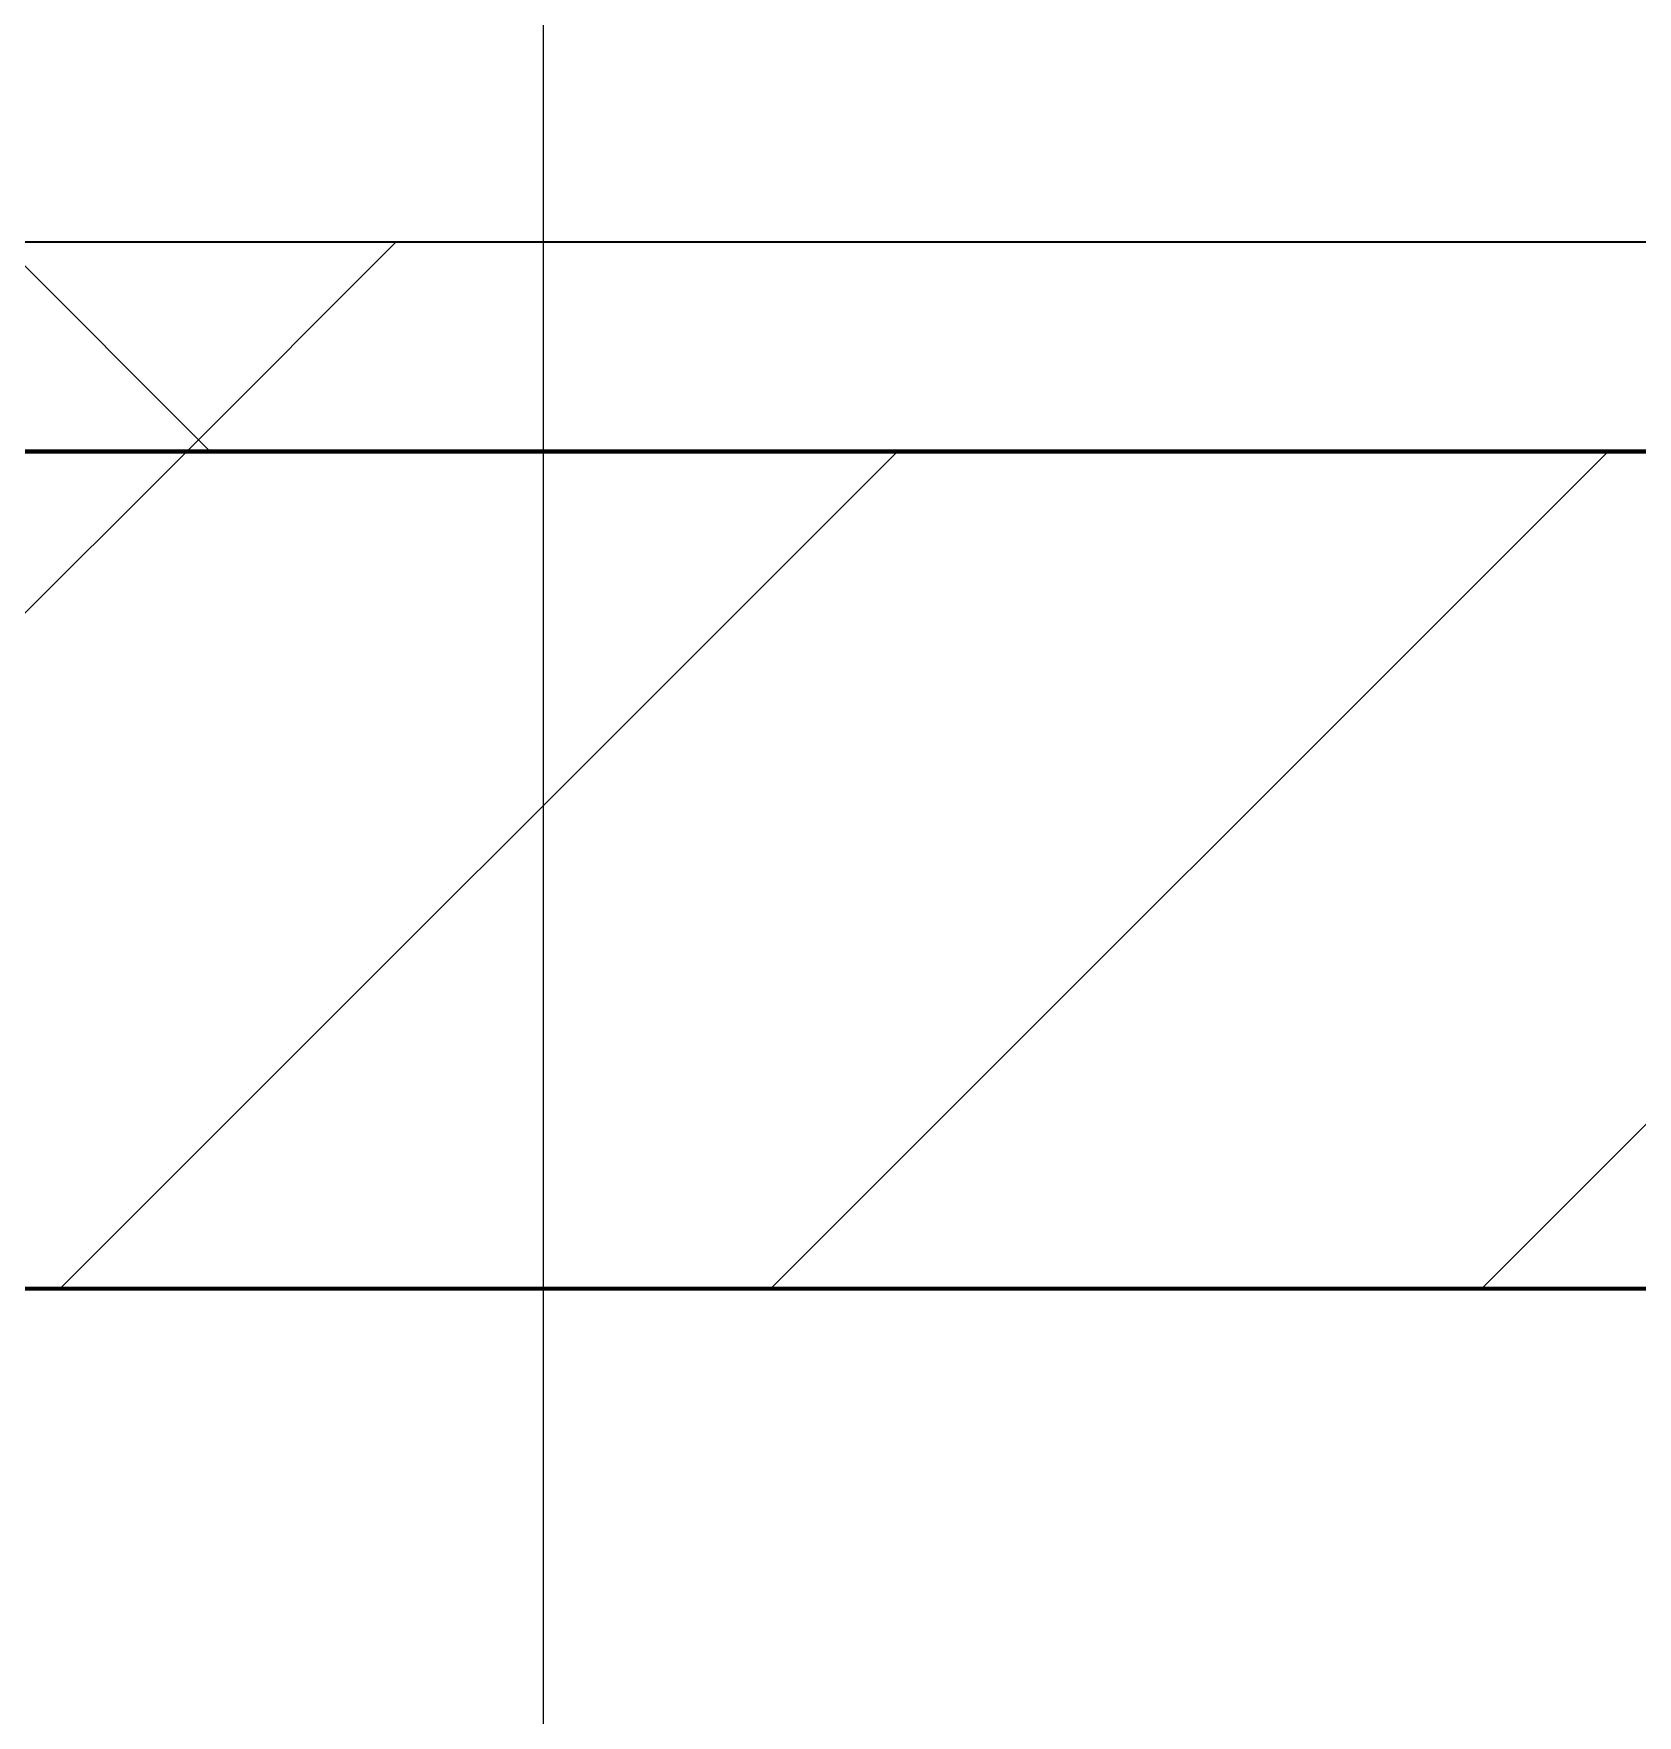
# Model space of a CAD drawing. Header units: millimetres. Extents: x -853432 to -773672, y -18171 to 22484.
# Drawn here: x -797231.3 to -796848.4, y -4122.8 to -3721.2 of the extents above; entities that cross this region are included whole.
import ezdxf
from ezdxf.xclip import XClip

# ---------------------------------------------------------------- set-up
doc = ezdxf.new("R2010")
doc.units = ezdxf.units.MM
doc.header["$XCLIPFRAME"] = 0
for name, color, linetype, lineweight in [('A-GLAZ-CURT', 2, 'Continuous', 9), ('A-ROOM-IDEN', 3, 'Continuous', 25), ('A-WALL', 5, 'Continuous', 35), ('A-WALL-FNSH', 2, 'Continuous', 35), ('A-WALL-PATT', 1, 'Continuous', 35)]:
    doc.layers.add(name, color=color, linetype=linetype, lineweight=lineweight)
doc.layers.add('A11_ALU.SOLID SHEET', color=2, linetype='Continuous')

# ---------------------------------------------------------------- blocks, each defined once
blk = doc.blocks.new('PPLS-PP19_Custom Tile Pattern - Custom Tile Pattern-V149-4251-01 ENLARGED CONCOURSE LEVEL - REFLECTED CEILING PLAN - SHEET 2')
at = {"layer": 'A-GLAZ-CURT'}
for p, q in [((-300, 0), (300, 0)), ((300, 0), (-300, 0)), ((230.06, 0), (300, 0)), ((-300, -50), (300, -50)), ((300, -50), (-300, -50))]:
    blk.add_line(p, q, dxfattribs=at)
for points, knots in [([(300, 0), (286.53, 0), (254.22, 0), (207.11, 0), (177.41, 0), (159.34, 0), (158.33, 0), (158.3, 0)], [-285.253232, -285.253232, -285.253232, -285.253232, -244.693688, -187.987675, -143.776725, -129.632772, -123.352749, -123.352749, -123.352749, -123.352749]), ([(228.26, 0), (232.02, 0), (247.33, 0), (266.73, 0), (281.71, 0), (291.71, 0), (296.52, 0), (297.86, 0), (298.09, 0)], [-6765.61223, -6765.61223, -6765.61223, -6765.61223, -6582.165592, -6068.460911, -5766.029927, -5566.724884, -5280.360606, -5199.253518, -5199.253518, -5199.253518, -5199.253518]), ([(300, 0), (288.22, 0), (263.26, 0), (238.68, 0), (229.43, 0)], [-12528.858583, -12528.858583, -12528.858583, -12528.858583, -11905.454923, -11228.315922, -11228.315922, -11228.315922, -11228.315922]), ([(284.76, 0), (284.76, 0), (285.09, 0), (287.47, 0), (293.59, 0), (297.76, 0), (300, 0)], [-4110.630118, -4110.630118, -4110.630118, -4110.630118, -4053.389046, -3959.664717, -3862.421465, -3746.95702, -3746.95702, -3746.95702, -3746.95702]), ([(297.38, 0), (295.84, 0), (291.62, 0), (285.38, 0), (284.87, 0)], [-4803.172655, -4803.172655, -4803.172655, -4803.172655, -4358.271401, -4143.037883, -4143.037883, -4143.037883, -4143.037883])]:
    blk.add_open_spline(points, degree=3, knots=knots, dxfattribs=at)
blk = doc.blocks.new('PPLS-PP19_Custom Tile Pattern - Custom Tile Pattern-V150-4251-01 ENLARGED CONCOURSE LEVEL - REFLECTED CEILING PLAN - SHEET 2')
at = {"layer": 'A-GLAZ-CURT'}
for p, q in [((-300, 0), (300, 0)), ((300, 0), (-300, 0)), ((-293.07, 0), (-275.75, 0)), ((-275.75, 0), (-293.07, 0)), ((-222.32, 0), (-205, 0)), ((-205, 0), (-222.32, 0)), ((-300, -50), (300, -50)), ((300, -50), (-300, -50))]:
    blk.add_line(p, q, dxfattribs=at)
at = {"layer": 'A-GLAZ-CURT', "flags": 128}
for points in [[(-300, 0), (-291.56, 0), (-283.3, 0), (-275.2, 0), (-267.26, 0), (-259.45, 0), (-251.77, 0), (-244.2, 0), (-236.74, 0), (-229.36, 0), (-222.06, 0), (-214.83, 0), (-207.71, 0), (-200.76, 0), (-194.02, 0), (-187.54, 0), (-181.38, 0), (-175.58, 0), (-170.25, 0), (-165.64, 0)], [(-164.95, 0), (-169.65, 0), (-174.47, 0), (-179.49, 0), (-184.81, 0), (-190.44, 0), (-196.37, 0), (-202.58, 0), (-209.04, 0), (-215.73, 0), (-222.63, 0), (-229.72, 0), (-236.97, 0), (-244.39, 0), (-251.96, 0), (-259.67, 0), (-267.51, 0), (-275.48, 0), (-283.55, 0), (-291.73, 0), (-300, 0)], [(-125.17, 0), (-128.55, 0), (-134.16, 0), (-140.03, 0), (-145.5, 0), (-150.63, 0), (-155.53, 0), (-160.27, 0), (-164.88, 0)], [(-164.79, 0), (-162.01, 0), (-159.53, 0), (-157.46, 0), (-154.52, 0), (-149.42, 0), (-141.84, 0), (-132.81, 0), (-126.08, 0)]]:
    blk.add_lwpolyline(points, dxfattribs=at)
at = {"layer": 'A-GLAZ-CURT'}
for points, knots in [([(-300, 0), (-284.65, 0), (-236.57, 0), (-174.61, 0), (-129.95, 0), (-110.8, 0), (-99.5, 0), (-91.46, 0)], [-5323.127839, -5323.127839, -5323.127839, -5323.127839, -4502.809032, -2700.551212, -1002.059161, -460.363443, 0, 0, 0, 0]), ([(-234.14, 0), (-249.47, 0), (-270.72, 0), (-294.48, 0), (-300, 0)], [-14699.061984, -14699.061984, -14699.061984, -14699.061984, -13729.592194, -13439.944408, -13439.944408, -13439.944408, -13439.944408]), ([(-137.88, 0), (-140.56, 0), (-147.66, 0), (-147.69, 0), (-158.72, 0), (-174.02, 0), (-185.59, 0), (-209.77, 0), (-232.01, 0), (-255.22, 0), (-262.59, 0), (-264.9, 0), (-265.4, 0)], [-3187.727384, -3187.727384, -3187.727384, -3187.727384, -2919.378265, -2477.344047, -2237.412286, -2029.680487, -1755.085331, -1400.429864, -858.079193, -543.655514, -208.940337, 0, 0, 0, 0]), ([(-258.6, 0), (-257.91, 0), (-254.26, 0), (-245.14, 0), (-237.21, 0), (-233.82, 0)], [-5722.54675, -5722.54675, -5722.54675, -5722.54675, -5657.471696, -5413.335975, -5228.364227, -5228.364227, -5228.364227, -5228.364227]), ([(-133.82, 0), (-135.51, 0), (-137.8, 0), (-149.31, 0), (-162.01, 0), (-177.91, 0), (-199.46, 0), (-216.65, 0), (-231.08, 0), (-233.32, 0), (-233.9, 0)], [-2731.647847, -2731.647847, -2731.647847, -2731.647847, -2418.507304, -2308.929706, -2113.765672, -1763.376603, -1422.553702, -978.033455, -846.069444, -691.889391, -691.889391, -691.889391, -691.889391]), ([(-96.62, 0), (-107.72, 0), (-141.4, 0), (-189.83, 0), (-227.09, 0), (-233.82, 0)], [-18379.559514, -18379.559514, -18379.559514, -18379.559514, -17136.203329, -15131.813646, -14705.766296, -14705.766296, -14705.766296, -14705.766296]), ([(-233.54, 0), (-229.78, 0), (-222.71, 0), (-213.1, 0), (-200.2, 0), (-185.8, 0), (-174.38, 0), (-166.18, 0), (-166.03, 0)], [-5223.264148, -5223.264148, -5223.264148, -5223.264148, -5017.494783, -4832.723979, -4666.091899, -4349.945572, -4000.813434, -3994.260819, -3994.260819, -3994.260819, -3994.260819]), ([(-233.49, 0), (-233.44, 0), (-232.38, 0), (-230.74, 0), (-225.3, 0), (-223.63, 0)], [-455.274641, -455.274641, -455.274641, -455.274641, -440.605512, -119.536984, 0, 0, 0, 0]), ([(-223.63, 0), (-219.39, 0), (-206.17, 0), (-188.58, 0), (-169.02, 0), (-152.12, 0), (-136.84, 0), (-127.33, 0), (-124.19, 0), (-123.43, 0), (-123.28, 0)], [-5463.295695, -5463.295695, -5463.295695, -5463.295695, -5161.076232, -4739.070012, -4465.409639, -4149.119819, -3839.893365, -3647.167523, -3488.92562, -3439.852845, -3439.852845, -3439.852845, -3439.852845]), ([(-152.35, 0), (-151.03, 0), (-147.71, 0), (-143.57, 0), (-138.62, 0)], [-3494.978217, -3494.978217, -3494.978217, -3494.978217, -3371.022232, -3227.460399, -3227.460399, -3227.460399, -3227.460399]), ([(-118.78, 0), (-121.86, 0), (-126.28, 0), (-136.96, 0), (-147.46, 0), (-150.03, 0), (-150.57, 0)], [-5938.474035, -5938.474035, -5938.474035, -5938.474035, -5700.061948, -5508.838257, -5298.784692, -5196.16478, -5196.16478, -5196.16478, -5196.16478]), ([(-150.34, 0), (-150.07, 0), (-147.75, 0), (-142.6, 0), (-127.26, 0), (-107.3, 0), (-90.42, 0), (-75.26, 0), (-68.41, 0), (-65.12, 0), (-63.63, 0)], [-4948.728362, -4948.728362, -4948.728362, -4948.728362, -4883.323924, -4440.880425, -4054.690705, -3793.097032, -3402.597032, -3144.956779, -3050.982048, -2969.237017, -2969.237017, -2969.237017, -2969.237017]), ([(-26.91, 0), (-28.05, 0), (-36.3, 0), (-53.55, 0), (-78.2, 0), (-110.94, 0), (-130.52, 0), (-147.74, 0), (-149.07, 0)], [-8709.738012, -8709.738012, -8709.738012, -8709.738012, -8532.293389, -8073.216054, -7508.296369, -7004.680444, -6449.282163, -6277.220794, -6277.220794, -6277.220794, -6277.220794]), ([(-148.23, 0), (-146.94, 0), (-140.15, 0), (-137.28, 0), (-133.93, 0), (-128.78, 0), (-126.5, 0)], [-6162.058746, -6162.058746, -6162.058746, -6162.058746, -6017.569127, -5560.701257, -5364.112219, -5231.017328, -5231.017328, -5231.017328, -5231.017328]), ([(-97.08, 0), (-98.8, 0), (-108.27, 0), (-122.65, 0), (-139.03, 0), (-146.11, 0), (-146.95, 0)], [-1471.198575, -1471.198575, -1471.198575, -1471.198575, -1374.161226, -945.742622, -741.901385, -489.130243, -489.130243, -489.130243, -489.130243]), ([(-146.69, 0), (-146.59, 0), (-145.49, 0), (-135.69, 0), (-128.29, 0), (-125.15, 0)], [-420.34245, -420.34245, -420.34245, -420.34245, -406.956646, -290.263673, 0, 0, 0, 0]), ([(-127.41, 0), (-131.63, 0), (-133.16, 0), (-134.09, 0), (-134.15, 0)], [-8540.990293, -8540.990293, -8540.990293, -8540.990293, -8266.114998, -8246.473386, -8246.473386, -8246.473386, -8246.473386]), ([(-134.15, 0), (-133.32, 0), (-130.31, 0), (-118.2, 0), (-103.41, 0), (-96.38, 0)], [-7657.439573, -7657.439573, -7657.439573, -7657.439573, -7293.749979, -6839.55839, -6332.113493, -6332.113493, -6332.113493, -6332.113493]), ([(-120.13, 0), (-120.14, 0), (-120.24, 0), (-121.3, 0), (-129.25, 0), (-133.82, 0)], [-2933.992132, -2933.992132, -2933.992132, -2933.992132, -2920.575025, -2840.280255, -2731.647847, -2731.647847, -2731.647847, -2731.647847]), ([(-113.43, 0), (-113.44, 0), (-113.96, 0), (-119.73, 0), (-125.43, 0), (-127.03, 0), (-127.41, 0)], [-328.499627, -328.499627, -328.499627, -328.499627, -282.672656, -98.539552, -24.539552, 0, 0, 0, 0]), ([(-126.5, 0), (-122.44, 0), (-108.71, 0), (-86.68, 0), (-63.44, 0), (-54.4, 0), (-48.53, 0), (-36.31, 0), (-29.82, 0), (-26.98, 0)], [-5231.017328, -5231.017328, -5231.017328, -5231.017328, -4994.692869, -4542.524482, -4008.285538, -3689.699207, -3546.54457, -3315.260113, -3121.331921, -3121.331921, -3121.331921, -3121.331921]), ([(-125.15, 0), (-124.93, 0), (-121.96, 0), (-113.01, 0), (-102.73, 0), (-97.74, 0), (-95.94, 0)], [-3362.7396, -3362.7396, -3362.7396, -3362.7396, -3342.215224, -3074.362186, -2902.289527, -2805.162279, -2805.162279, -2805.162279, -2805.162279]), ([(-122.08, 0), (-122.01, 0), (-121.69, 0), (-121.2, 0), (-120.88, 0)], [-3136.336417, -3136.336417, -3136.336417, -3136.336417, -3110.304437, -3035.164275, -3035.164275, -3035.164275, -3035.164275]), ([(-36.33, 0), (-36.43, 0), (-37.27, 0), (-45.02, 0), (-46.13, 0), (-60.59, 0), (-81.23, 0), (-99.51, 0), (-114.02, 0), (-117.28, 0), (-118.78, 0)], [-1855.773136, -1855.773136, -1855.773136, -1855.773136, -1810.870157, -1672.078046, -1405.135169, -1060.00838, -740.068933, -229.489605, -116.330425, 0, 0, 0, 0]), ([(-117.74, 0), (-117.19, 0), (-114.78, 0), (-113.43, 0), (-113.43, 0)], [-821.249067, -821.249067, -821.249067, -821.249067, -394.672656, -330.879064, -330.879064, -330.879064, -330.879064]), ([(-36.62, 0), (-36.62, 0), (-40.35, 0), (-44.32, 0), (-58.97, 0), (-85.2, 0), (-107.61, 0), (-116.56, 0), (-117.56, 0)], [-4069.478503, -4069.478503, -4069.478503, -4069.478503, -3858.647035, -3538.256648, -2842.901703, -2193.204658, -1433.981041, -985.49888, -985.49888, -985.49888, -985.49888]), ([(-115.82, 0), (-114.96, 0), (-110.49, 0), (-101.61, 0), (-96.38, 0)], [-5724.064692, -5724.064692, -5724.064692, -5724.064692, -5430.283136, -5115.12164, -5115.12164, -5115.12164, -5115.12164]), ([(9.32, 0), (9.08, 0), (7.65, 0), (2.57, 0), (-12.23, 0), (-25.64, 0), (-40, 0), (-56.24, 0), (-75.59, 0), (-94, 0), (-112.01, 0), (-114.94, 0), (-115.63, 0)], [-2922.926651, -2922.926651, -2922.926651, -2922.926651, -2882.788014, -2720.818881, -2518.50168, -2125.455881, -1792.521578, -1466.981642, -1208.454564, -789.402658, -501.969187, -243.577221, -243.577221, -243.577221, -243.577221]), ([(-95.95, 0), (-95.9, 0), (-90.75, 0), (-71.33, 0), (-48.38, 0), (-30.8, 0), (-27.54, 0)], [-5106.638177, -5106.638177, -5106.638177, -5106.638177, -5103.229623, -4799.173296, -4065.652676, -3897.235535, -3897.235535, -3897.235535, -3897.235535]), ([(-72.93, 0), (-75.51, 0), (-82.68, 0), (-91.23, 0), (-95.93, 0)], [-19442.345229, -19442.345229, -19442.345229, -19442.345229, -18935.241197, -18405.459638, -18405.459638, -18405.459638, -18405.459638]), ([(-95.92, 0), (-94.76, 0), (-86.54, 0), (-74.02, 0), (-62.74, 0), (-60.36, 0), (-59.97, 0)], [-6321.060887, -6321.060887, -6321.060887, -6321.060887, -6236.997189, -5713.340575, -5140.470607, -5006.787413, -5006.787413, -5006.787413, -5006.787413]), ([(-95.78, 0), (-92.12, 0), (-83.23, 0), (-71.67, 0), (-65.93, 0), (-65.07, 0)], [-2802.283, -2802.283, -2802.283, -2802.283, -2605.247022, -2322.099534, -2241.8264, -2241.8264, -2241.8264, -2241.8264]), ([(-91.46, 0), (-90.09, 0), (-84.7, 0), (-77.43, 0), (-72.73, 0), (-72.64, 0), (-72.64, 0)], [-19832.387487, -19832.387487, -19832.387487, -19832.387487, -19753.885894, -19541.04734, -19478.625389, -19471.062469, -19471.062469, -19471.062469, -19471.062469]), ([(-63.96, 0), (-64.13, 0), (-72.5, 0), (-80.63, 0), (-86.16, 0)], [-2171.769325, -2171.769325, -2171.769325, -2171.769325, -2007.031671, -1681.3698, -1681.3698, -1681.3698, -1681.3698]), ([(-29.03, 0), (-33.97, 0), (-43.74, 0), (-56.37, 0), (-71.66, 0), (-77.83, 0), (-82.66, 0), (-83.28, 0), (-83.28, 0)], [-2680.714891, -2680.714891, -2680.714891, -2680.714891, -2413.671296, -2161.752162, -2006.592567, -1646.621388, -1424.436217, -1393.971743, -1393.971743, -1393.971743, -1393.971743]), ([(-83.28, 0), (-83.28, 0), (-82.91, 0), (-76.14, 0), (-62.97, 0), (-48.14, 0), (-36.49, 0), (-33.57, 0), (-29.94, 0), (-28.57, 0)], [-1393.4169, -1393.4169, -1393.4169, -1393.4169, -1353.722004, -1274.333717, -1073.56893, -651.549973, -296.515819, -83.513472, 0, 0, 0, 0]), ([(-66.39, 0), (-66.39, 0), (-63.63, 0), (-53.63, 0), (-34.42, 0), (-29.82, 0), (-29.19, 0)], [-2493.31794, -2493.31794, -2493.31794, -2493.31794, -2315.303971, -1809.437387, -963.711516, -666.19313, -666.19313, -666.19313, -666.19313]), ([(31.18, 0), (25.97, 0), (11.99, 0), (-16.92, 0), (-47.42, 0), (-65.77, 0), (-66.37, 0), (-66.38, 0)], [-4496.803627, -4496.803627, -4496.803627, -4496.803627, -4222.080604, -3745.412743, -2981.410125, -2542.574734, -2498.224237, -2498.224237, -2498.224237, -2498.224237]), ([(-63.63, 0), (-61.49, 0), (-57.39, 0), (-54.49, 0), (-45.2, 0), (-40.79, 0), (-40.46, 0), (-40.44, 0)], [-2969.237017, -2969.237017, -2969.237017, -2969.237017, -2851.217951, -2734.127174, -2474.780881, -2410.990208, -2350.645972, -2350.645972, -2350.645972, -2350.645972]), ([(-58.83, 0), (-58.37, 0), (-57.29, 0), (-54.23, 0), (-46.33, 0), (-42.62, 0), (-41.76, 0)], [-4859.52896, -4859.52896, -4859.52896, -4859.52896, -4680.891996, -4469.85053, -4321.566175, -4270.495146, -4270.495146, -4270.495146, -4270.495146]), ([(-51.83, 0), (-51.83, 0), (-51.78, 0), (-47.4, 0), (-46.01, 0), (-40.22, 0), (-36.78, 0)], [-632.814994, -632.814994, -632.814994, -632.814994, -627.965721, -508.377888, -260.442412, 0, 0, 0, 0]), ([(-27.73, 0), (-29.7, 0), (-35.23, 0), (-44.85, 0), (-51.43, 0), (-51.79, 0)], [-1160.839585, -1160.839585, -1160.839585, -1160.839585, -1039.307308, -819.71621, -644.910881, -644.910881, -644.910881, -644.910881]), ([(-41.76, 0), (-39.9, 0), (-37.72, 0), (-36.92, 0), (-36.77, 0)], [-4270.495146, -4270.495146, -4270.495146, -4270.495146, -4161.040818, -4106.245333, -4106.245333, -4106.245333, -4106.245333]), ([(-36.78, 0), (-32.43, 0), (-19.22, 0), (8.83, 0), (43.36, 0), (70.92, 0), (82.12, 0), (83.66, 0)], [-6191.144455, -6191.144455, -6191.144455, -6191.144455, -5862.463379, -5340.621928, -4573.028122, -4094.177415, -3869.465285, -3869.465285, -3869.465285, -3869.465285]), ([(-36.29, 0), (-36.29, 0), (-34.66, 0), (-29.16, 0), (-27.22, 0), (-26.79, 0)], [-9150.272121, -9150.272121, -9150.272121, -9150.272121, -9057.163041, -8919.836787, -8849.806825, -8849.806825, -8849.806825, -8849.806825]), ([(30.82, 0), (29.27, 0), (20.14, 0), (3.54, 0), (-16.58, 0), (-34.76, 0), (-36.04, 0)], [-10462.034656, -10462.034656, -10462.034656, -10462.034656, -10363.088938, -9884.23066, -9424.652049, -9182.880979, -9182.880979, -9182.880979, -9182.880979]), ([(-33.34, 0), (-33.34, 0), (-32.93, 0), (-31.16, 0), (-30.52, 0)], [-2415.024266, -2415.024266, -2415.024266, -2415.024266, -2357.633367, -2323.618664, -2323.618664, -2323.618664, -2323.618664]), ([(-27.67, 0), (-29.13, 0), (-31.19, 0), (-31.82, 0), (-32, 0)], [-2807.705886, -2807.705886, -2807.705886, -2807.705886, -2698.150104, -2614.070998, -2614.070998, -2614.070998, -2614.070998]), ([(-30.76, 0), (-30.73, 0), (-29.99, 0), (-23.47, 0), (-15.75, 0), (-15.19, 0)], [-54176.191683, -54176.191683, -54176.191683, -54176.191683, -54157.274271, -53749.15266, -53717.791567, -53717.791567, -53717.791567, -53717.791567]), ([(-30.52, 0), (-27.11, 0), (-17.83, 0), (5.99, 0), (22.06, 0), (35.85, 0), (39.98, 0), (41.94, 0)], [-2323.618664, -2323.618664, -2323.618664, -2323.618664, -2142.497158, -1716.209403, -1206.526904, -1089.329421, -985.740772, -985.740772, -985.740772, -985.740772]), ([(-13, 0), (-14.35, 0), (-17.68, 0), (-25.97, 0), (-29.52, 0), (-30.21, 0)], [-55207.591944, -55207.591944, -55207.591944, -55207.591944, -54789.006179, -54461.685999, -54290.791712, -54290.791712, -54290.791712, -54290.791712]), ([(8.33, 0), (8.19, 0), (7.18, 0), (0.32, 0), (-13.89, 0), (-24.92, 0), (-29.03, 0)], [-3574.286521, -3574.286521, -3574.286521, -3574.286521, -3526.962355, -3285.499107, -2903.012179, -2680.714891, -2680.714891, -2680.714891, -2680.714891]), ([(-28.98, 0), (-28.66, 0), (-27.39, 0), (-24.45, 0), (-22.56, 0)], [-166.548282, -166.548282, -166.548282, -166.548282, -102.06493, 0, 0, 0, 0]), ([(-28.57, 0), (-26.93, 0), (-20.29, 0), (-11.45, 0), (2.08, 0), (13.15, 0), (21.24, 0), (24.62, 0), (24.72, 0), (24.72, 0)], [-5361.429781, -5361.429781, -5361.429781, -5361.429781, -5261.36855, -5050.479954, -4785.90057, -4596.498881, -4445.288762, -4384.376941, -4376.041937, -4376.041937, -4376.041937, -4376.041937]), ([(70.61, 0), (66.16, 0), (55.8, 0), (39.61, 0), (24.74, 0), (2.64, 0), (-15.46, 0), (-24.65, 0), (-27.07, 0)], [-4647.237329, -4647.237329, -4647.237329, -4647.237329, -4326.416877, -4098.545751, -3766.694881, -3333.063701, -2994.501669, -2822.337458, -2822.337458, -2822.337458, -2822.337458]), ([(41.94, 0), (39.62, 0), (33.36, 0), (24.07, 0), (12.82, 0), (-2.9, 0), (-17.89, 0), (-25.14, 0), (-27.01, 0)], [-2434.98633, -2434.98633, -2434.98633, -2434.98633, -2313.748533, -2106.613311, -1925.670641, -1617.263037, -1290.787923, -1175.527708, -1175.527708, -1175.527708, -1175.527708]), ([(-26.99, 0), (-21.23, 0), (-9.76, 0), (4.23, 0), (9.64, 0), (10.14, 0), (10.18, 0)], [-3887.712755, -3887.712755, -3887.712755, -3887.712755, -3589.737505, -3285.047089, -3066.359526, -3044.715262, -3044.715262, -3044.715262, -3044.715262]), ([(-26.65, 0), (-23.01, 0), (-13.67, 0), (8.61, 0), (15.02, 0), (22.91, 0), (31, 0), (39.04, 0), (51.19, 0), (58.74, 0), (61.34, 0), (61.45, 0)], [-3113.700791, -3113.700791, -3113.700791, -3113.700791, -2864.387349, -2439.246196, -2084.094819, -1956.422387, -1818.904206, -1645.594513, -1443.202566, -1228.752106, -1120.932285, -1120.932285, -1120.932285, -1120.932285]), ([(-22.56, 0), (-20.27, 0), (-17.03, 0), (-11.36, 0), (-7.66, 0), (-6.6, 0), (-6.44, 0)], [-56468.192263, -56468.192263, -56468.192263, -56468.192263, -56344.022017, -56303.229861, -56166.290093, -56124.392176, -56124.392176, -56124.392176, -56124.392176]), ([(-15.19, 0), (-13.07, 0), (7.48, 0), (29.3, 0), (41.86, 0)], [-461.142613, -461.142613, -461.142613, -461.142613, -429.606584, -390.253598, -390.253598, -390.253598, -390.253598]), ([(-6.54, 0), (-6.73, 0), (-7.2, 0), (-7.6, 0), (-7.79, 0)], [-56009.792147, -56009.792147, -56009.792147, -56009.792147, -55949.290093, -55895.192118, -55895.192118, -55895.192118, -55895.192118]), ([(-2.63, 0), (-2.47, 0), (-1.22, 0), (4.92, 0), (15.97, 0), (22.54, 0), (24.49, 0)], [-226.825321, -226.825321, -226.825321, -226.825321, -220.269177, -206.416616, -198.214427, -187.717507, -187.717507, -187.717507, -187.717507]), ([(41.05, 0), (39.36, 0), (30.93, 0), (12, 0), (3.08, 0), (-1.67, 0), (-2.25, 0)], [-312.862512, -312.862512, -312.862512, -312.862512, -307.516438, -285.83788, -246.234814, -234.646884, -234.646884, -234.646884, -234.646884]), ([(24.69, 0), (24.54, 0), (20.99, 0), (15.48, 0), (10.8, 0), (9.63, 0)], [-4368.572414, -4368.572414, -4368.572414, -4368.572414, -4306.476363, -4080.000647, -3772.857994, -3772.857994, -3772.857994, -3772.857994]), ([(18.16, 0), (19.15, 0), (24.25, 0), (25.66, 0), (26.12, 0)], [-5700.113719, -5700.113719, -5700.113719, -5700.113719, -5554.232259, -5302.431367, -5302.431367, -5302.431367, -5302.431367]), ([(110.9, 0), (108.71, 0), (103.66, 0), (92.38, 0), (85.59, 0), (74.4, 0), (62.26, 0), (51.85, 0), (43.81, 0), (29.53, 0), (20.67, 0), (18.85, 0), (18.16, 0)], [-7974.324902, -7974.324902, -7974.324902, -7974.324902, -7723.759874, -7531.75727, -7135.649961, -6924.452779, -6738.82075, -6548.303034, -6314.283804, -6135.05769, -5972.647715, -5832.674503, -5832.674503, -5832.674503, -5832.674503]), ([(27.44, 0), (27.9, 0), (29.54, 0), (38.07, 0), (53.39, 0), (71.67, 0), (84.83, 0), (86.01, 0), (92.51, 0), (94.33, 0)], [-5037.309798, -5037.309798, -5037.309798, -5037.309798, -4887.603822, -4705.298446, -4353.683244, -3960.84581, -3759.045785, -3336.541051, -2783.776468, -2783.776468, -2783.776468, -2783.776468]), ([(27.89, 0), (29.09, 0), (32.49, 0), (38.67, 0), (41.93, 0)], [-147.777612, -147.777612, -147.777612, -147.777612, -135.792042, -124.699298, -124.699298, -124.699298, -124.699298]), ([(136.44, 0), (121.66, 0), (86.93, 0), (51.16, 0), (31.18, 0)], [-106.750556, -106.750556, -106.750556, -106.750556, -59.610984, 0, 0, 0, 0])]:
    blk.add_open_spline(points, degree=3, knots=knots, dxfattribs=at)
for points in [[(-164.87, 0), (-161.68, 0), (-158.48, 0), (-157.22, 0)], [(-86.16, 0), (-89.36, 0), (-92.6, 0), (-95.93, 0)], [(-39.84, 0), (-39.08, 0), (-38.11, 0), (-37.36, 0)], [(24.49, 0), (25.23, 0), (25.72, 0), (26.04, 0)], [(41.95, 0), (38.46, 0), (34.69, 0), (30.82, 0)]]:
    blk.add_open_spline(points, degree=3, dxfattribs=at)
blk = doc.blocks.new('*U634')
at = {"layer": 'A-GLAZ-CURT'}
for name, p in [('PPLS-PP19_Custom Tile Pattern - Custom Tile Pattern-V149-4251-01 ENLARGED CONCOURSE LEVEL - REFLECTED CEILING PLAN - SHEET 2', (38402.37, -7350)), ('PPLS-PP19_Custom Tile Pattern - Custom Tile Pattern-V150-4251-01 ENLARGED CONCOURSE LEVEL - REFLECTED CEILING PLAN - SHEET 2', (39002.37, -7350))]:
    blk.add_blockref(name, p, dxfattribs=at)
blk = doc.blocks.new('*U1213')
blk.add_lwpolyline([(22690, -750), (19166.45, -750), (19116.45, -700), (18966.44, -550), (-101025.39, -550), (-101025.39, -6704.96), (-96300, -6704.96), (-96300, -7350), (-94497.63, -7350), (17250, -7350), (17250, -6849.96), (18300, -6849.96), (22690, -6849.96)], close=True)

msp = doc.modelspace()

# ---------------------------------------------------------------- block references
at = {"layer": 'A11_ALU.SOLID SHEET'}
ref = msp.add_blockref('*U1213', (-744682.37, 3579.02), dxfattribs=at)
XClip(ref).set_block_clipping_path([(-104690.1238047112, -9620.0029952966), (-34092.6543255156, 14392.9971737705)])

# ---------------------------------------------------------------- next in the draw order: hatches: boundary and pattern name
at = {"layer": 'A-WALL-PATT', "lineweight": 9}
h = msp.add_hatch(dxfattribs=at)
h.set_pattern_fill('FP_4', color=256, style=0, pattern_type=2)
h.set_pattern_definition([(45, (0, 0), (-212.13203, 212.13203), []), (135, (0, 0), (-212.13203, -212.13203), [])])
h.paths.add_polyline_path([(-779464.45, -3820.98), (-778775.03, -3820.98), (-778775.03, -3770.98), (-827933.88, -3770.98), (-828045.79, -3820.98), (-779602.34, -3820.98)])
h.paths.add_polyline_path([(-828965.42, -3820.98), (-828156.1, -3820.98), (-828044.19, -3770.98), (-841032.37, -3770.98), (-841032.37, -3820.98), (-829103.3, -3820.98)])
h = msp.add_hatch(dxfattribs=at)
h.set_pattern_fill('FP_2', color=256, style=0, pattern_type=2)
h.set_pattern_definition([(45, (0, 0), (-84.852814, 84.852814), [])])
h.paths.add_polyline_path([(-779326.57, -4020.98), (-778775.03, -4020.98), (-778775.03, -3820.98), (-828045.79, -3820.98), (-828336.65, -3950.93), (-828355, -3909.85), (-828156.1, -3820.98), (-841232.37, -3820.98), (-841232.37, -4020.98), (-779878.11, -4020.98)])
h.paths.add_polyline_path([(-828280, -3860.98), (-828285, -3859.64), (-828288.66, -3855.98), (-828289.66, -3848.39), (-828287.07, -3844.76), (-828282.59, -3841.32), (-828280, -3840.98), (-828272.93, -3843.91), (-828270.34, -3848.39), (-828270.34, -3851.81), (-828272.93, -3858.05), (-828279.18, -3860.64)])

# ---------------------------------------------------------------- next in the draw order: linework, layer by layer
at = {"layer": 'A-ROOM-IDEN'}
msp.add_line((-797109.71, 0), (-797109.71, -11744.88), dxfattribs=at)
at = {"layer": 'A-WALL', "color": 7, "lineweight": 70}
for p, q in [((-798380, -3820.98), (-795980, -3820.98)), ((-795980, -3820.98), (-798380, -3820.98)), ((-795980, -4020.98), (-798380, -4020.98))]:
    msp.add_line(p, q, dxfattribs=at)
at = {"layer": 'A-WALL-FNSH', "color": 250}
msp.add_line((-798380, -3770.98), (-795980, -3770.98), dxfattribs=at)

# ---------------------------------------------------------------- next in the draw order: block references
msp.add_blockref('*U634', (-835882.37, 3579.02))

doc.saveas('drawing.dxf')
